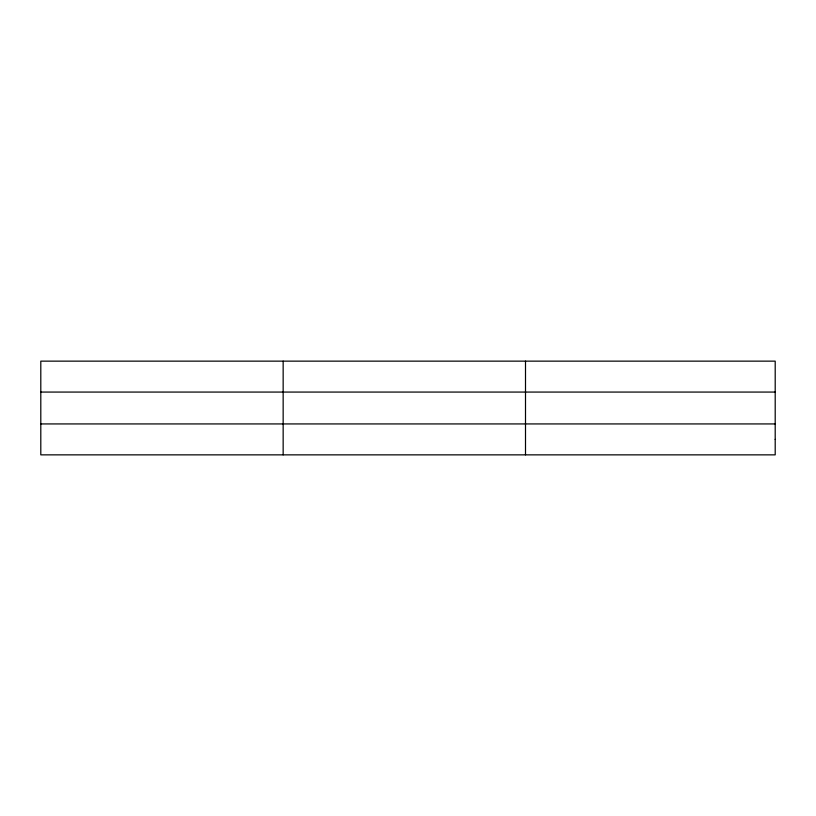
<?xml version="1.0" encoding="UTF-8"?>
<svg xmlns="http://www.w3.org/2000/svg" width="816" height="816" viewBox="0 0 816 816"><rect width="100%" height="100%" fill="white"/><g stroke="black" fill="none" stroke-linecap="round" stroke-linejoin="round"><path stroke-width="1.22" d="M283.152 454.859L283.152 361.141M525.504 454.859L525.504 361.141M40.8 392.068L775.2 392.068M40.8 423.932L775.2 423.932M775.2 439.396L775.2 454.859L40.8 454.859L40.8 361.141L775.2 361.141L775.2 439.396"/></g></svg>
